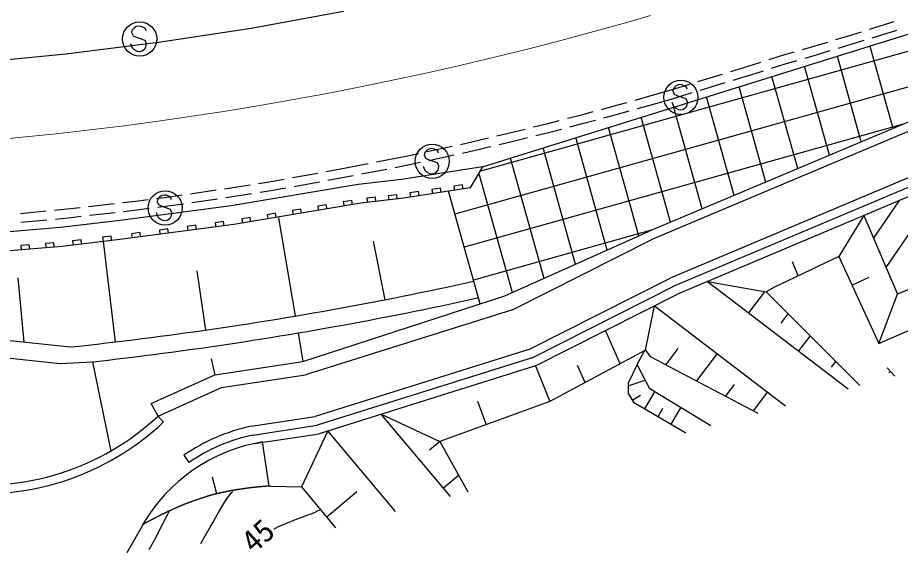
# Model space of a CAD drawing. Units: millimetres, scale not verified. Extents: x 40000 to 680000, y 20000 to 380000.
# Drawn here: x 440996 to 492568, y 225640 to 256860 of the extents above; entities that cross this region are included whole.
import ezdxf
from ezdxf.enums import TextEntityAlignment as Align

# ---------------------------------------------------------------- set-up
doc = ezdxf.new("R2010")
doc.units = ezdxf.units.MM
doc.header["$LTSCALE"] = 1000
doc.linetypes.add('CHAIN', pattern=[18.5, 12, -1.5, 3.5, -1.5])
for name, color, linetype, lineweight in [('M-BGD', 7, 'Continuous', 25), ('M-BMK', 2, 'CHAIN', 13), ('M-STR-STRC', 7, 'Continuous', 25)]:
    doc.layers.add(name, color=color, linetype=linetype, lineweight=lineweight)
doc.styles.add('ＭＳ ゴシック', font='')
doc.styles.get('ＭＳ ゴシック').set_extended_font_data('MS Gothic')

msp = doc.modelspace()

# ---------------------------------------------------------------- linework, layer by layer
at = {"layer": 'M-BGD'}
for p, q in [((508429, 259197), (467988, 247873)), ((460035, 257221), (454649, 256234)), ((509085, 257304), (466546, 245392)), ((468159, 248158), (495695, 256737)), ((490768, 256185), (492200, 256632)), ((454649, 256234), (449231, 255402)), ((488803, 255581), (489540, 255801)), ((489540, 255801), (490291, 256036)), ((490924, 255689), (492355, 256136)), ((449231, 255402), (443803, 254721)), ((487587, 255216), (488324, 255437)), ((488953, 255083), (489692, 255304)), ((489692, 255304), (490446, 255540)), ((485628, 254647), (486368, 254862)), ((486848, 255001), (487587, 255216)), ((487734, 254717), (488474, 254939)), ((492146, 250390), (490804, 255185)), ((443803, 254721), (438350, 254207)), ((483686, 254022), (484419, 254258)), ((484895, 254411), (485628, 254647)), ((485781, 254149), (486517, 254364)), ((486998, 254503), (487734, 254717)), ((490289, 249608), (488890, 254603)), ((482655, 253708), (483686, 254022)), ((483842, 253526), (484573, 253761)), ((485049, 253914), (485781, 254149)), ((488431, 248826), (486976, 254020)), ((480742, 253125), (482177, 253562)), ((482807, 253211), (483842, 253526)), ((486573, 248043), (485066, 253425)), ((479232, 252665), (480264, 252979)), ((480893, 252628), (482328, 253065)), ((484715, 247261), (483155, 252830)), ((477072, 252048), (477816, 252256)), ((477816, 252256), (479232, 252665)), ((497268, 252547), (477854, 244371)), ((479380, 252167), (480415, 252482)), ((482857, 246478), (481245, 252235)), ((475101, 251505), (475847, 251706)), ((475847, 251706), (476591, 251914)), ((477212, 251547), (477958, 251756)), ((477958, 251756), (479380, 252167)), ((497462, 252086), (478048, 243910)), ((473124, 250982), (473872, 251175)), ((473872, 251175), (474618, 251375)), ((475236, 251003), (475984, 251204)), ((475984, 251204), (476730, 251413)), ((480999, 245696), (479340, 251621)), ((492810, 250670), (467085, 243466)), ((471142, 250478), (471892, 250664)), ((471892, 250664), (472640, 250857)), ((473254, 250478), (474004, 250672)), ((474004, 250672), (474753, 250873)), ((479141, 244914), (477424, 251045)), ((469001, 249956), (469906, 250173)), ((469906, 250173), (470656, 250358)), ((471267, 249974), (472019, 250160)), ((472019, 250160), (472770, 250353)), ((477287, 244118), (475514, 250449)), ((466868, 249462), (467610, 249624)), ((467610, 249624), (468515, 249840)), ((469123, 249451), (470029, 249668)), ((470029, 249668), (470781, 249854)), ((475442, 243292), (473604, 249854)), ((498433, 249782), (479114, 241647)), ((464913, 249037), (466379, 249356)), ((466978, 248954), (467720, 249116)), ((467731, 249118), (468637, 249335)), ((473596, 242465), (471694, 249259)), ((498634, 249302), (479332, 241174)), ((461969, 248437), (463683, 248770)), ((463683, 248770), (464425, 248931)), ((465024, 248529), (466489, 248848)), ((471750, 241639), (469783, 248664)), ((498754, 248810), (479542, 240720)), ((459766, 248010), (461479, 248342)), ((463056, 248119), (463793, 248262)), ((468159, 248158), (463427, 247410)), ((463793, 248262), (464535, 248423)), ((468159, 248158), (467411, 246908)), ((457052, 247520), (458528, 247786)), ((459020, 247875), (459766, 248010)), ((459865, 247500), (460602, 247643)), ((461093, 247738), (462565, 248023)), ((469905, 240813), (467947, 247804)), ((460897, 247110), (453468, 245863)), ((453831, 246980), (454576, 247099)), ((455070, 247178), (455815, 247296)), ((455815, 247296), (456560, 247431)), ((457148, 247009), (458624, 247275)), ((459116, 247364), (459865, 247500)), ((463427, 247410), (460897, 247110)), ((466978, 247094), (466484, 247019)), ((467016, 246847), (466978, 247094)), ((491733, 242270), (495172, 247302)), ((451103, 246580), (452587, 246798)), ((453082, 246870), (453831, 246980)), ((453913, 246466), (454663, 246586)), ((455157, 246665), (455907, 246785)), ((455907, 246785), (456656, 246920)), ((463150, 246521), (462653, 246462)), ((463179, 246273), (463150, 246521)), ((467408, 246926), (463557, 246318)), ((464409, 246701), (463914, 246625)), ((463914, 246625), (463952, 246378)), ((464446, 246454), (464409, 246701)), ((465693, 246898), (465199, 246822)), ((465199, 246822), (465237, 246575)), ((465731, 246650), (465693, 246898)), ((468015, 240145), (466171, 246730)), ((466484, 247019), (466521, 246771)), ((445137, 245835), (446627, 246005)), ((447124, 246062), (447873, 246148)), ((447873, 246148), (448618, 246242)), ((449114, 246304), (449859, 246398)), ((449859, 246398), (450608, 246508)), ((451181, 246066), (452666, 246284)), ((453160, 246356), (453913, 246466)), ((461053, 246021), (453630, 244775)), ((460516, 246184), (460023, 246101)), ((460023, 246101), (460064, 245855)), ((460557, 245937), (460516, 246184)), ((463557, 246318), (461053, 246021)), ((461898, 246373), (461401, 246314)), ((461401, 246314), (461431, 246065)), ((461927, 246124), (461898, 246373)), ((462653, 246462), (462683, 246214)), ((491002, 243970), (492513, 246182)), ((441153, 245426), (442646, 245571)), ((443144, 245620), (443891, 245692)), ((443891, 245692), (444640, 245778)), ((445199, 245319), (446689, 245489)), ((453468, 245863), (446989, 245015)), ((447186, 245546), (447938, 245632)), ((447938, 245632), (448688, 245727)), ((449184, 245789), (449934, 245884)), ((449934, 245884), (450687, 245994)), ((457547, 245686), (457054, 245603)), ((457054, 245603), (457095, 245356)), ((457588, 245439), (457547, 245686)), ((459031, 245935), (458538, 245852)), ((458538, 245852), (458580, 245605)), ((459073, 245688), (459031, 245935)), ((441208, 244909), (442701, 245054)), ((443199, 245103), (443950, 245176)), ((446989, 245015), (443492, 244600)), ((443950, 245176), (444702, 245262)), ((454578, 245187), (454085, 245104)), ((454085, 245104), (454126, 244858)), ((454619, 244941), (454578, 245187)), ((456062, 245436), (455569, 245354)), ((455569, 245354), (455611, 245107)), ((456104, 245190), (456062, 245436)), ((456238, 245172), (457207, 239440)), ((490428, 245304), (488976, 242906)), ((490428, 245304), (492403, 240711)), ((443492, 244600), (433469, 243778)), ((453630, 244775), (447118, 243923)), ((449776, 244523), (449280, 244458)), ((449280, 244458), (449312, 244210)), ((449808, 244275), (449776, 244523)), ((451404, 244736), (450908, 244671)), ((450908, 244671), (450940, 244423)), ((451436, 244488), (451404, 244736)), ((453032, 244949), (452536, 244884)), ((452536, 244884), (452568, 244636)), ((453064, 244701), (453032, 244949)), ((478088, 244470), (467624, 241540)), ((446458, 244096), (445961, 244037)), ((445961, 244037), (445991, 243789)), ((446487, 243848), (446458, 244096)), ((448148, 244310), (447652, 244245)), ((447652, 244245), (447685, 243997)), ((448180, 244062), (448148, 244310)), ((469469, 240618), (477856, 244373)), ((500537, 244136), (492403, 240711)), ((443602, 243505), (433559, 242682)), ((441678, 243598), (441180, 243558)), ((441180, 243558), (441200, 243308)), ((441699, 243349), (441678, 243598)), ((443113, 243716), (442615, 243675)), ((442615, 243675), (442635, 243426)), ((443133, 243467), (443113, 243716)), ((447118, 243923), (443602, 243505)), ((444700, 243887), (444203, 243828)), ((444203, 243828), (444233, 243580)), ((444729, 243639), (444700, 243887)), ((445991, 243789), (446700, 237923)), ((461771, 243817), (462440, 240389)), ((469917, 239802), (478079, 243925)), ((488976, 242906), (485169, 241104)), ((486601, 241782), (486260, 242594)), ((488976, 242906), (491305, 237829)), ((451465, 242082), (451963, 238612)), ((491305, 237829), (501140, 242132)), ((441006, 241664), (441365, 237921)), ((470861, 237478), (479114, 241647)), ((481292, 241457), (484727, 240842)), ((481292, 241457), (489515, 235190)), ((489739, 241244), (490748, 241707)), ((471058, 236995), (479332, 241174)), ((484629, 240859), (483691, 239628)), ((485169, 241104), (484727, 240842)), ((457661, 236784), (469469, 240618)), ((471246, 236530), (479542, 240720)), ((484727, 240842), (490204, 235376)), ((491305, 237829), (492403, 240711)), ((477684, 237449), (478199, 240042)), ((478199, 240042), (485863, 234201)), ((469917, 239802), (457820, 236008)), ((486004, 239567), (485594, 239029)), ((435887, 238508), (444067, 237631)), ((457379, 238453), (457661, 236784)), ((476190, 236649), (475349, 238602)), ((487294, 238280), (486620, 237396)), ((436100, 237457), (443477, 236666)), ((470861, 237478), (458384, 233565)), ((477684, 237449), (472091, 234452)), ((477183, 236606), (477612, 237410)), ((477684, 237449), (477958, 237083)), ((479566, 237534), (478859, 236607)), ((481873, 237242), (480662, 235654)), ((443477, 236666), (445376, 236768)), ((445376, 236768), (446433, 231555)), ((452309, 236948), (452508, 236007)), ((452508, 236007), (457661, 236784)), ((471058, 236995), (458501, 233057)), ((477958, 237083), (484243, 233762)), ((488788, 236789), (488532, 236453)), ((471246, 236530), (458614, 232568)), ((471246, 236530), (472091, 234452)), ((474144, 235552), (473713, 236555)), ((491805, 236404), (492253, 235931)), ((448806, 234339), (452508, 236007)), ((452900, 235266), (457820, 236008)), ((476663, 235370), (477652, 235687)), ((491903, 236123), (491957, 236186)), ((449199, 233598), (452900, 235266)), ((482855, 235435), (482345, 234765)), ((476903, 234525), (477388, 234825)), ((477646, 234019), (478219, 235005)), ((484801, 235010), (483963, 233910)), ((449199, 233598), (448806, 234339)), ((472097, 234455), (465665, 232113)), ((467867, 234468), (468352, 233139)), ((466276, 228896), (462225, 233701)), ((462225, 233701), (465665, 232113)), ((478412, 233573), (478691, 234053)), ((479179, 233128), (479736, 234086)), ((449517, 233250), (449199, 233598)), ((454644, 233001), (458384, 233565)), ((454738, 232489), (458501, 233057)), ((459122, 232727), (457583, 229463)), ((463081, 228031), (459122, 232727)), ((454828, 231997), (458614, 232568)), ((455683, 229505), (455294, 232086)), ((465665, 232113), (465051, 231596)), ((465665, 232113), (467292, 229172)), ((450713, 231316), (451007, 230887)), ((452636, 229063), (452378, 230024)), ((466760, 230135), (465867, 229382)), ((455766, 229509), (457583, 229463)), ((457583, 229463), (459559, 227077)), ((460816, 229175), (459053, 227689)), ((447387, 225640), (448326, 227260))]:
    msp.add_line(p, q, dxfattribs=at)
for points in [[(444067, 237631), (444582, 237687), (445110, 237744), (445638, 237803), (446166, 237864), (446694, 237925), (447221, 237988), (447748, 238053), (448276, 238118), (448803, 238185), (449329, 238254), (449856, 238323), (450383, 238394), (450909, 238467), (451435, 238540), (451961, 238615), (452487, 238691), (453012, 238769), (453538, 238847), (454063, 238928), (454588, 239009), (455113, 239092), (455637, 239176), (456161, 239261), (456686, 239348), (457209, 239436), (457733, 239525), (458257, 239616), (458780, 239708), (459303, 239801), (459826, 239896), (460348, 239991), (460870, 240089), (461393, 240187), (461914, 240287), (462436, 240388), (462957, 240490), (463478, 240594), (463999, 240699), (464519, 240805), (465040, 240913), (465560, 241022), (466079, 241132), (466599, 241243), (467118, 241356), (467637, 241470), (467643, 241472)], [(445376, 236768), (445751, 236810), (446281, 236870), (446811, 236932), (447341, 236996), (447871, 237060), (448400, 237126), (448930, 237194), (449459, 237262), (449988, 237332), (450517, 237403), (451046, 237476), (451575, 237550), (452103, 237625), (452631, 237702), (453159, 237780), (453687, 237859), (454215, 237939), (454742, 238021), (455270, 238104), (455797, 238189), (456323, 238274), (456850, 238362), (457376, 238450), (457903, 238540), (458428, 238631), (458954, 238723), (459480, 238817), (460005, 238912), (460530, 239008), (461055, 239106), (461579, 239205), (462103, 239305), (462627, 239406), (463151, 239509), (463675, 239613), (464198, 239719), (464721, 239826), (465243, 239934), (465766, 240043), (466288, 240154), (466810, 240266), (467331, 240379), (467853, 240494), (467913, 240507)], [(481497, 233018), (477929, 235181), (477183, 236606), (476663, 235524), (476663, 234915), (476974, 234410), (480043, 232625)], [(455766, 229509), (455763, 229509), (455760, 229509), (455757, 229509), (455753, 229509), (455750, 229508), (455746, 229508), (455742, 229508), (455738, 229508), (455733, 229508), (455729, 229507), (455725, 229507), (455720, 229507), (455715, 229507), (455711, 229506), (455706, 229506), (455701, 229506), (455696, 229506), (455690, 229505), (455685, 229505), (455680, 229505), (455674, 229504), (455669, 229504), (455664, 229504), (455658, 229504), (455652, 229503), (455647, 229503), (455641, 229503), (455635, 229502), (455630, 229502), (455624, 229502), (455618, 229501), (455612, 229501), (455607, 229500), (455601, 229500), (455595, 229500), (455589, 229499), (455584, 229499), (455578, 229499), (455572, 229498), (455567, 229498), (455561, 229498), (455556, 229497), (455550, 229497), (455545, 229496), (455539, 229496), (455534, 229496), (455529, 229495), (455524, 229495), (455519, 229495), (455514, 229494), (455509, 229494), (455505, 229494), (455500, 229493), (455496, 229493), (455491, 229493), (455487, 229492), (455483, 229492), (455479, 229492), (455475, 229492), (455472, 229491), (455468, 229491), (455465, 229491), (455462, 229491), (455459, 229490), (455451, 229490), (455443, 229489), (455434, 229488), (455425, 229487), (455416, 229487), (455406, 229486), (455395, 229485), (455385, 229484), (455374, 229483), (455362, 229482), (455351, 229481), (455339, 229480), (455326, 229479), (455314, 229478), (455301, 229476), (455288, 229475), (455275, 229474), (455261, 229473), (455248, 229472), (455234, 229470), (455220, 229469), (455205, 229468), (455191, 229467), (455176, 229465), (455162, 229464), (455147, 229463), (455132, 229461), (455117, 229460), (455102, 229459), (455087, 229457), (455072, 229456), (455057, 229454), (455042, 229453), (455027, 229452), (455012, 229450), (454997, 229449), (454982, 229447), (454967, 229446), (454953, 229445), (454938, 229443), (454924, 229442), (454909, 229441), (454895, 229439), (454881, 229438), (454867, 229436), (454853, 229435), (454840, 229434), (454827, 229432), (454813, 229431), (454801, 229430), (454788, 229429), (454776, 229427), (454764, 229426), (454752, 229425), (454741, 229424), (454730, 229422), (454719, 229421), (454709, 229420), (454699, 229419), (454690, 229418), (454681, 229417), (454672, 229416), (454664, 229415), (454656, 229414), (454645, 229413), (454634, 229411), (454622, 229410), (454609, 229408), (454596, 229406), (454582, 229405), (454568, 229403), (454553, 229401), (454538, 229399), (454522, 229397), (454505, 229394), (454489, 229392), (454472, 229390), (454454, 229388), (454436, 229385), (454418, 229383), (454400, 229380), (454381, 229378), (454362, 229375), (454342, 229372), (454322, 229369), (454303, 229367), (454283, 229364), (454262, 229361), (454242, 229358), (454221, 229355), (454201, 229352), (454180, 229350), (454159, 229347), (454138, 229344), (454117, 229341), (454096, 229338), (454075, 229335), (454054, 229332), (454033, 229329), (454012, 229326), (453992, 229323), (453971, 229320), (453950, 229316), (453930, 229313), (453910, 229310), (453890, 229308), (453870, 229305), (453850, 229302), (453831, 229299), (453812, 229296), (453793, 229293), (453775, 229290), (453756, 229287), (453739, 229285), (453721, 229282), (453704, 229279), (453687, 229276), (453671, 229274), (453656, 229271), (453640, 229269), (453625, 229266), (453611, 229264), (453597, 229262), (453584, 229259), (453572, 229257), (453560, 229255), (453548, 229253), (453538, 229251), (453525, 229249), (453512, 229246), (453499, 229244), (453484, 229241), (453470, 229238), (453454, 229235), (453438, 229232), (453421, 229229), (453404, 229225), (453386, 229222), (453368, 229218), (453349, 229214), (453330, 229210), (453310, 229206), (453290, 229202), (453269, 229198), (453249, 229193), (453227, 229189), (453206, 229184), (453184, 229180), (453162, 229175), (453140, 229171), (453117, 229166), (453094, 229161), (453071, 229156), (453048, 229151), (453025, 229146), (453002, 229141), (452978, 229136), (452955, 229131), (452931, 229126), (452908, 229121), (452884, 229115), (452860, 229110), (452837, 229105), (452814, 229100), (452790, 229095), (452767, 229090), (452744, 229084), (452721, 229079), (452698, 229074), (452676, 229069), (452654, 229064), (452632, 229059), (452610, 229054), (452589, 229049), (452567, 229044), (452547, 229039), (452526, 229034), (452506, 229030), (452487, 229025), (452468, 229020), (452449, 229016), (452431, 229011), (452413, 229007), (452396, 229003), (452380, 228998), (452364, 228994), (452349, 228990), (452334, 228986), (452320, 228983), (452306, 228979), (452294, 228976), (452282, 228972), (452267, 228968), (452251, 228963), (452235, 228958), (452218, 228953), (452200, 228948), (452181, 228942), (452162, 228936), (452142, 228930), (452121, 228923), (452100, 228917), (452078, 228910), (452055, 228902), (452032, 228895), (452008, 228887), (451984, 228879), (451960, 228871), (451935, 228863), (451909, 228855), (451884, 228847), (451858, 228838), (451831, 228829), (451804, 228820), (451777, 228811), (451750, 228802), (451723, 228793), (451695, 228784), (451667, 228774), (451639, 228765), (451611, 228755), (451583, 228746), (451555, 228736), (451527, 228727), (451499, 228717), (451470, 228707), (451442, 228698), (451414, 228688), (451387, 228678), (451359, 228669), (451331, 228659), (451304, 228650), (451277, 228640), (451250, 228631), (451223, 228622), (451197, 228612), (451171, 228603), (451146, 228594), (451120, 228585), (451096, 228577), (451071, 228568), (451047, 228559), (451024, 228551), (451001, 228543), (450979, 228535), (450957, 228527), (450936, 228519), (450916, 228512), (450896, 228505), (450877, 228498), (450859, 228491), (450841, 228484), (450824, 228478), (450808, 228472), (450793, 228466), (450779, 228460), (450766, 228455), (450753, 228450), (450739, 228445), (450724, 228439), (450709, 228432), (450693, 228426), (450677, 228419), (450660, 228412), (450642, 228404), (450624, 228397), (450605, 228389), (450586, 228381), (450566, 228372), (450546, 228363), (450526, 228355), (450505, 228346), (450484, 228336), (450462, 228327), (450441, 228317), (450418, 228308), (450396, 228298), (450373, 228288), (450350, 228278), (450327, 228267), (450304, 228257), (450281, 228247), (450257, 228236), (450233, 228226), (450209, 228215), (450186, 228204), (450162, 228194), (450138, 228183), (450114, 228172), (450090, 228161), (450066, 228151), (450043, 228140), (450019, 228129), (449995, 228119), (449972, 228108), (449949, 228097), (449926, 228087), (449903, 228077), (449881, 228066), (449858, 228056), (449836, 228046), (449815, 228036), (449793, 228026), (449772, 228017), (449752, 228007), (449731, 227998), (449712, 227989), (449692, 227980), (449673, 227971), (449655, 227962), (449637, 227954), (449620, 227946), (449603, 227938), (449587, 227931), (449571, 227923), (449556, 227916), (449542, 227909), (449528, 227903), (449515, 227897), (449503, 227891), (449494, 227887), (449485, 227882), (449476, 227878), (449465, 227873), (449455, 227868), (449444, 227862), (449432, 227856), (449421, 227850), (449408, 227844), (449396, 227838), (449383, 227831), (449370, 227825), (449356, 227818), (449342, 227811), (449328, 227803), (449314, 227796), (449299, 227788), (449284, 227781), (449269, 227773), (449253, 227765), (449238, 227757), (449222, 227749), (449206, 227740), (449190, 227732), (449174, 227724), (449158, 227715), (449142, 227706), (449125, 227698), (449109, 227689), (449092, 227681), (449076, 227672), (449059, 227663), (449042, 227654), (449026, 227646), (449009, 227637), (448993, 227628), (448977, 227620), (448960, 227611), (448944, 227602), (448928, 227594), (448912, 227586), (448896, 227577), (448880, 227569), (448865, 227561), (448850, 227553), (448835, 227545), (448820, 227537), (448805, 227529), (448791, 227521), (448777, 227514), (448763, 227506), (448750, 227499), (448736, 227492), (448724, 227485), (448711, 227479), (448699, 227472), (448688, 227466), (448676, 227460), (448665, 227454), (448655, 227449), (448645, 227443), (448636, 227438), (448627, 227433), (448618, 227429), (448615, 227427), (448611, 227425), (448608, 227423), (448604, 227421), (448600, 227419), (448596, 227417), (448592, 227414), (448587, 227412), (448583, 227409), (448578, 227407), (448573, 227404), (448568, 227401), (448563, 227398), (448558, 227396), (448552, 227393), (448547, 227390), (448542, 227386), (448536, 227383), (448530, 227380), (448524, 227377), (448519, 227373), (448513, 227370), (448507, 227367), (448501, 227363), (448495, 227360), (448489, 227356), (448482, 227353), (448476, 227349), (448470, 227346), (448464, 227342), (448458, 227339), (448452, 227335), (448445, 227332), (448439, 227328), (448433, 227324), (448427, 227321), (448421, 227317), (448415, 227314), (448408, 227310), (448402, 227307), (448396, 227303), (448391, 227300), (448385, 227296), (448379, 227293), (448373, 227290), (448367, 227286), (448362, 227283), (448356, 227280), (448351, 227277), (448346, 227274), (448341, 227271), (448336, 227268), (448331, 227265), (448326, 227262), (448321, 227259), (448317, 227257), (448313, 227254), (448308, 227251), (448304, 227249), (448300, 227247), (448297, 227244), (448293, 227242), (448290, 227240), (448287, 227238)], [(451704, 226150), (451946, 226605), (452241, 227105), (452415, 227395), (452584, 227696), (452754, 227999), (452928, 228302), (453110, 228596), (453304, 228878), (453515, 229141), (453567, 229195)], [(449851, 228053), (449730, 227819), (449410, 227180), (449084, 226547), (448742, 225927), (448657, 225790)], [(458640, 228103), (458502, 228037), (458362, 227975), (458221, 227915), (458079, 227857), (457936, 227801), (457792, 227747), (457648, 227693), (457504, 227640), (457360, 227587), (457216, 227534), (457072, 227480), (456928, 227425), (456786, 227369), (456644, 227312), (456503, 227252), (456363, 227189), (456225, 227124), (456088, 227055), (455953, 226983)]]:
    msp.add_lwpolyline(points, dxfattribs=at)
for centre, radius, start, end in [((438971, 244547), 14982, 262.0839, 313.052), ((438970, 244427), 15367, 262.4078, 313.3389), ((456938, 222222), 11020, 102.0103, 124.3926), ((456938, 222222), 10000, 99.2987, 149.8929), ((456938, 222222), 10500, 102.0943, 124.3926)]:
    msp.add_arc(centre, radius, start, end, dxfattribs=at)
at = {"layer": 'M-BMK'}
msp.add_lwpolyline([(439270, 249694), (441262, 249879), (443251, 250084), (445239, 250308), (447224, 250553), (449206, 250817), (451186, 251101), (453163, 251405), (455136, 251729), (457107, 252072), (459073, 252435), (461036, 252818), (462995, 253220), (464950, 253642), (466901, 254084), (468847, 254545), (470789, 255025), (472725, 255525), (474657, 256044), (476583, 256582), (477968, 256982)], dxfattribs=at)
at = {"layer": 'M-STR-STRC'}
for p, q in [((447928, 256334), (447797, 256241)), ((448094, 256367), (447928, 256334)), ((448210, 256351), (448094, 256367)), ((448355, 256279), (448210, 256351)), ((447669, 256102), (447653, 255988)), ((447653, 255988), (447739, 255806)), ((447797, 256241), (447669, 256102)), ((447739, 255806), (447890, 255733)), ((448465, 256205), (448355, 256279)), ((448499, 256093), (448465, 256205)), ((447656, 255214), (447617, 255323)), ((447890, 255733), (448423, 255545)), ((448423, 255545), (448503, 255373)), ((448503, 255373), (448474, 255145)), ((447741, 255036), (447656, 255214)), ((447844, 254963), (447741, 255036)), ((447990, 254888), (447844, 254963)), ((448111, 254871), (447990, 254888)), ((448278, 254900), (448111, 254871)), ((448403, 254996), (448278, 254900)), ((448474, 255145), (448403, 254996)), ((479415, 252831), (479287, 252692)), ((479546, 252924), (479415, 252831)), ((479712, 252957), (479546, 252924)), ((479828, 252941), (479712, 252957)), ((479972, 252869), (479828, 252941)), ((480082, 252794), (479972, 252869)), ((480117, 252683), (480082, 252794)), ((479287, 252692), (479271, 252578)), ((479271, 252578), (479357, 252396)), ((479357, 252396), (479508, 252323)), ((479508, 252323), (480040, 252135)), ((479274, 251803), (479235, 251913)), ((479358, 251626), (479274, 251803)), ((480091, 251735), (480020, 251586)), ((480040, 252135), (480121, 251963)), ((480121, 251963), (480091, 251735)), ((479462, 251552), (479358, 251626)), ((479608, 251478), (479462, 251552)), ((479728, 251461), (479608, 251478)), ((479896, 251490), (479728, 251461)), ((480020, 251586), (479896, 251490)), ((465017, 249188), (464886, 249095)), ((465183, 249222), (465017, 249188)), ((465299, 249206), (465183, 249222)), ((465443, 249133), (465299, 249206)), ((465553, 249059), (465443, 249133)), ((464758, 248957), (464742, 248843)), ((464742, 248843), (464828, 248661)), ((464886, 249095), (464758, 248957)), ((464828, 248661), (464979, 248587)), ((464979, 248587), (465511, 248400)), ((465588, 248948), (465553, 249059)), ((464745, 248068), (464706, 248178)), ((464830, 247891), (464745, 248068)), ((465511, 248400), (465592, 248227)), ((465592, 248227), (465562, 248000)), ((464933, 247817), (464830, 247891)), ((465079, 247742), (464933, 247817)), ((465199, 247725), (465079, 247742)), ((465367, 247754), (465199, 247725)), ((465492, 247850), (465367, 247754)), ((465562, 248000), (465492, 247850)), ((449157, 246237), (449141, 246124)), ((449141, 246124), (449227, 245942)), ((449286, 246376), (449157, 246237)), ((449417, 246469), (449286, 246376)), ((449583, 246503), (449417, 246469)), ((449698, 246487), (449583, 246503)), ((449843, 246414), (449698, 246487)), ((449953, 246340), (449843, 246414)), ((449987, 246228), (449953, 246340)), ((449227, 245942), (449378, 245868)), ((449378, 245868), (449911, 245680)), ((449911, 245680), (449991, 245508)), ((449991, 245508), (449962, 245281)), ((449145, 245349), (449105, 245459)), ((449229, 245171), (449145, 245349)), ((449332, 245098), (449229, 245171)), ((449478, 245023), (449332, 245098)), ((449599, 245006), (449478, 245023)), ((449766, 245035), (449599, 245006)), ((449891, 245131), (449766, 245035)), ((449962, 245281), (449891, 245131))]:
    msp.add_line(p, q, dxfattribs=at)
for centre in [(448127, 255616), (479745, 252206), (465216, 248471), (449615, 245752)]:
    msp.add_circle(centre, 1000, dxfattribs=at)

# ---------------------------------------------------------------- texts
at = {"layer": 'M-BGD', "style": 'ＭＳ ゴシック'}
msp.add_text('45', height=1320, rotation=41.814, dxfattribs=at).set_placement((455064, 225222), align=Align.BOTTOM_LEFT)

doc.saveas('drawing.dxf')
